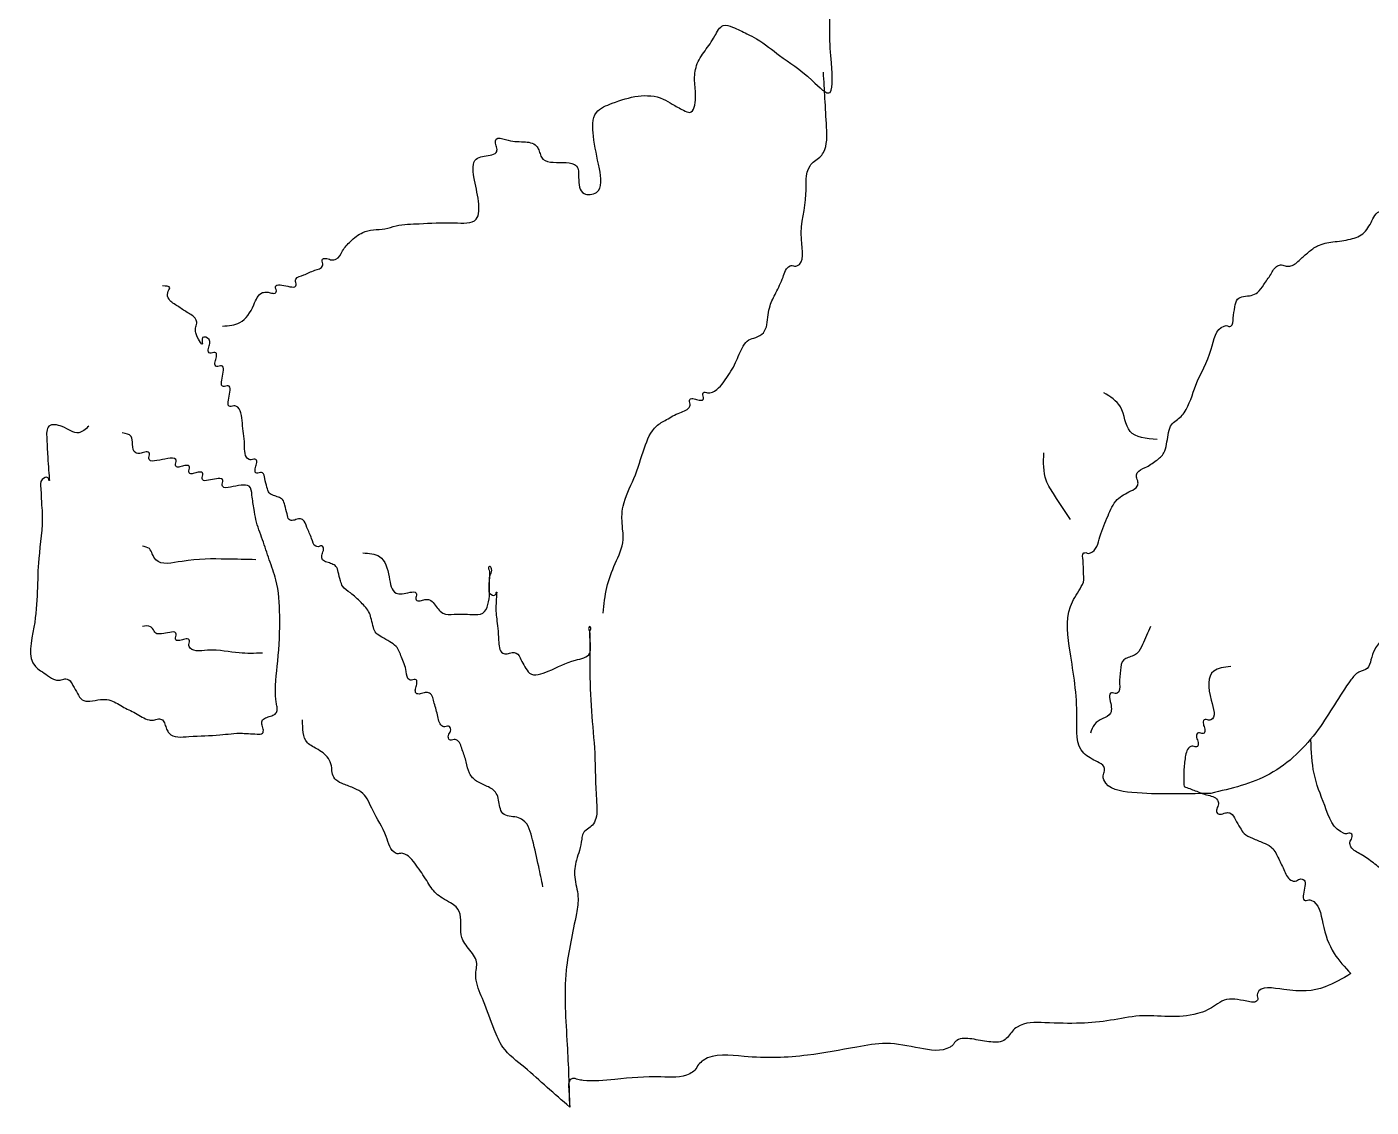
# Model space of a CAD drawing. Extents: x 29.9 to 52.7, y 64.6 to 85.9.
# Drawn here: x 29.9 to 41.99, y 64.64 to 74.36 of the extents above; entities that cross this region are included whole.
import ezdxf

# ---------------------------------------------------------------- set-up
doc = ezdxf.new("R2010")
doc.units = 0
doc.layers.add('Silkscreen_Lines', color=7, linetype='CONTINUOUS')

msp = doc.modelspace()

# ---------------------------------------------------------------- linework, layer by layer
at = {"layer": 'Silkscreen_Lines', "color": 7}
for points, knots in [([(31.660042, 71.670643), (31.716146, 71.674342), (31.84355, 71.682743), (31.936896, 71.832367), (31.983905, 71.971631), (32.062122, 71.977158), (32.097474, 71.966942), (32.140111, 71.960316), (32.148327, 71.99105), (32.136117, 72.008367), (32.139428, 72.046783), (32.208901, 72.035656), (32.252885, 72.02652), (32.320998, 72.015555), (32.326242, 72.052289), (32.315296, 72.070314), (32.324024, 72.113988), (32.407759, 72.128931), (32.47428, 72.173583), (32.558078, 72.188491), (32.566724, 72.232208), (32.55599, 72.25012), (32.559476, 72.281287), (32.605486, 72.28002), (32.639102, 72.260902), (32.70435, 72.271764), (32.739714, 72.356158), (32.814486, 72.439291), (32.907028, 72.514843), (33.019145, 72.540932), (33.122669, 72.538225), (33.253854, 72.588521), (33.471171, 72.589199), (33.686194, 72.609252), (33.975744, 72.583113), (33.965851, 72.828768), (33.924616, 72.974819), (33.901253, 73.165463), (34.002868, 73.200784), (34.061682, 73.205896), (34.127269, 73.219455), (34.133374, 73.275316), (34.112842, 73.309411), (34.120576, 73.378608), (34.247933, 73.328148), (34.346586, 73.333167), (34.474387, 73.319022), (34.507997, 73.253964), (34.519384, 73.211374), (34.54876, 73.152618), (34.646815, 73.139195), (34.739856, 73.146629), (34.866958, 73.125979), (34.861431, 72.991805), (34.874711, 72.838551), (35.090927, 72.862436), (35.04395, 73.137832), (34.995599, 73.334406), (34.980026, 73.605659), (35.196731, 73.686282), (35.388321, 73.75323), (35.588589, 73.742431), (35.713541, 73.661975), (35.786784, 73.622561), (35.898733, 73.566424), (35.925325, 73.745994), (35.902566, 73.867207), (35.915213, 74.024102), (36.002972, 74.152192), (36.08423, 74.259465), (36.145688, 74.395483), (36.273445, 74.354025), (36.364671, 74.306366), (36.513751, 74.233223), (36.707645, 74.067486), (36.889954, 73.965539), (37.140753, 73.701614), (37.148798, 73.922881), (37.137845, 74.045208), (37.10604, 74.436234), (37.194531, 75.113946), (37.260315, 76.02562), (37.162556, 76.682758), (37.103647, 77.038797), (37.146121, 77.174621), (37.144233, 77.302983), (37.088635, 77.379573), (37.045841, 77.436562), (37.005473, 77.485122), (36.999959, 77.538853), (37.013331, 77.577156), (37.010426, 77.62597), (36.969407, 77.662691), (36.923892, 77.693756), (36.883834, 77.73057), (36.878341, 77.77823), (36.888931, 77.817289), (36.886656, 77.898493), (36.835556, 78.007188), (36.779799, 78.148325), (36.704135, 78.25329), (36.694386, 78.360336), (36.717693, 78.43764), (36.714127, 78.521178), (36.667968, 78.581044), (36.624074, 78.637568), (36.570639, 78.715738), (36.551079, 78.837634), (36.568966, 78.980793), (36.525827, 79.090823), (36.521425, 79.182867), (36.537642, 79.240418), (36.531731, 79.315779), (36.437688, 79.354093), (36.367016, 79.41848), (36.259787, 79.487939), (36.240963, 79.619136), (36.211209, 79.771379), (36.188736, 79.861304), (36.089925, 80.056465), (36.123133, 79.92248), (36.031835, 79.953121), (36.0408, 80.020579), (36.040924, 80.079069), (36.044231, 80.123215), (36.04559, 80.141357)], [0, 0, 0, 0, 0.159759, 0.362782, 0.497848, 0.53716, 0.579838, 0.619151, 0.636257, 0.661088, 0.681097, 0.734914, 0.809544, 0.863361, 0.882343, 0.905835, 0.92482, 1.00493, 1.113746, 1.193856, 1.212838, 1.236329, 1.255315, 1.293285, 1.340267, 1.378235, 1.473084, 1.585749, 1.720929, 1.820124, 1.92449, 2.028297, 2.236366, 2.554792, 2.75288, 2.914328, 3.138219, 3.299669, 3.360441, 3.430308, 3.491079, 3.529048, 3.57603, 3.613999, 3.698298, 3.862802, 3.981244, 4.025129, 4.072276, 4.116159, 4.21186, 4.329808, 4.425511, 4.531652, 4.685555, 4.797124, 5.01239, 5.31091, 5.526176, 5.69046, 5.931411, 6.158915, 6.252393, 6.367818, 6.428377, 6.568923, 6.722513, 6.859519, 7.013741, 7.173368, 7.293677, 7.378152, 7.521632, 7.6199, 7.873402, 8.244577, 8.437404, 8.552048, 8.730508, 8.860097, 9.701827, 10.796004, 11.571655, 11.706181, 11.860839, 11.995365, 12.068806, 12.138727, 12.212169, 12.251482, 12.29416, 12.333473, 12.389606, 12.448084, 12.504222, 12.543095, 12.584805, 12.625265, 12.78351, 12.936833, 13.083699, 13.16057, 13.248947, 13.325818, 13.399259, 13.46918, 13.542621, 13.67994, 13.827203, 13.969407, 14.026114, 14.099373, 14.151053, 14.233089, 14.368842, 14.451565, 14.598613, 14.742206, 14.889757, 15.005113, 15.059425, 15.119995, 15.168805, 15.246631, 15.300932, 15.300932, 15.300932, 15.300932]), ([(40.551288, 67.465326), (40.426254, 67.462549), (40.18593, 67.45721), (39.883435, 67.462277), (39.607733, 67.501467), (39.578591, 67.626822), (39.600976, 67.663884), (39.59181, 67.720648), (39.52938, 67.747928), (39.468659, 67.781944), (39.330856, 67.872109), (39.367071, 68.263433), (39.295145, 68.663525), (39.237253, 69.051893), (39.327729, 69.229533), (39.375063, 69.304116), (39.417527, 69.377265), (39.401509, 69.467558), (39.410645, 69.536251), (39.389122, 69.626453), (39.4309, 69.633608), (39.449256, 69.622245), (39.522286, 69.640202), (39.553214, 69.797854), (39.623167, 69.948018), (39.679639, 70.093955), (39.768826, 70.152367), (39.829793, 70.186577), (39.892254, 70.213739), (39.90121, 70.270682), (39.879637, 70.307111), (39.889759, 70.369066), (39.976902, 70.39844), (40.054778, 70.454334), (40.137461, 70.519141), (40.155501, 70.609707), (40.166846, 70.690012), (40.181402, 70.765402), (40.226634, 70.814731), (40.275726, 70.844168), (40.357877, 70.944839), (40.414375, 71.174062), (40.558708, 71.400785), (40.595919, 71.651644), (40.692023, 71.676523), (40.71065, 71.66503), (40.75248, 71.672843), (40.751709, 71.757755), (40.768643, 71.82716), (40.778502, 71.917267), (40.851553, 71.938895), (40.913054, 71.942293), (40.985718, 71.970586), (41.030146, 72.051486), (41.091506, 72.126701), (41.128967, 72.208084), (41.19119, 72.22471), (41.229333, 72.206306), (41.294184, 72.209712), (41.355784, 72.270043), (41.429166, 72.335215), (41.521334, 72.40681), (41.657432, 72.429796), (41.800289, 72.444523), (41.92463, 72.488339), (41.97656, 72.570291), (42.010952, 72.632181), (42.03867, 72.691923), (42.096172, 72.708413), (42.13034, 72.675477), (42.187946, 72.691823), (42.214938, 72.752578), (42.252341, 72.810257), (42.274164, 72.869383), (42.314166, 72.877868), (42.332991, 72.866331), (42.391379, 72.88068), (42.431341, 72.977795), (42.515606, 73.068975), (42.561015, 73.164369), (42.636533, 73.189338), (42.670956, 73.156118), (42.725928, 73.171022), (42.75107, 73.232395), (42.792188, 73.289285), (42.819546, 73.353006), (42.877331, 73.369103), (42.91081, 73.336777), (42.960515, 73.348135), (42.977617, 73.392347), (42.991148, 73.433319), (43.008052, 73.477684), (43.058506, 73.48847), (43.089095, 73.458351), (43.136016, 73.462585), (43.139743, 73.494088), (43.129148, 73.511886), (43.13617, 73.554513), (43.225886, 73.538266), (43.283553, 73.52773), (43.37318, 73.511495), (43.380323, 73.554103), (43.369401, 73.571946), (43.376067, 73.612389), (43.460165, 73.598769), (43.530409, 73.600232), (43.615389, 73.592843), (43.698839, 73.587036), (43.774687, 73.582708), (43.86993, 73.58076), (43.885872, 73.676138), (43.883941, 73.752862), (43.905962, 73.838634), (43.975491, 73.876032), (44.034021, 73.912129), (44.093065, 73.934127), (44.101394, 73.974294), (44.090313, 73.992624), (44.096178, 74.028557), (44.161126, 74.03217), (44.211626, 74.054199), (44.281001, 74.061611), (44.2862, 74.116439), (44.264883, 74.15172), (44.286737, 74.262709), (44.595954, 74.150711), (44.849163, 74.207691), (45.082733, 74.197824), (45.177138, 74.193837)], [0, 0, 0, 0, 0.369027, 0.709299, 0.985517, 1.023487, 1.070469, 1.108437, 1.180089, 1.253785, 1.325437, 1.654744, 2.246295, 2.65638, 2.74602, 2.836532, 2.92553, 2.987358, 3.097442, 3.166417, 3.1854, 3.208891, 3.227877, 3.397415, 3.59982, 3.766655, 3.838307, 3.912003, 3.983653, 4.021623, 4.068604, 4.106573, 4.192031, 4.31057, 4.408361, 4.490077, 4.576428, 4.656545, 4.712677, 4.771155, 4.827291, 5.096774, 5.449255, 5.688372, 5.707355, 5.730846, 5.749832, 5.822605, 5.925601, 5.998372, 6.059145, 6.129013, 6.189785, 6.281284, 6.392708, 6.490327, 6.527123, 6.571914, 6.612726, 6.713591, 6.814238, 6.913592, 7.056387, 7.215983, 7.353999, 7.42565, 7.499345, 7.570997, 7.612028, 7.655853, 7.696884, 7.768536, 7.842232, 7.913883, 7.932866, 7.956358, 7.975342, 8.103258, 8.23233, 8.360246, 8.401277, 8.445102, 8.486134, 8.548716, 8.631707, 8.702925, 8.743956, 8.787782, 8.828813, 8.872698, 8.919846, 8.96373, 9.004761, 9.048587, 9.089618, 9.1086, 9.132092, 9.151077, 9.222832, 9.322338, 9.394093, 9.413075, 9.436567, 9.455552, 9.520947, 9.623432, 9.697007, 9.770584, 9.873069, 9.93846, 10.016589, 10.110278, 10.188409, 10.260061, 10.333757, 10.405409, 10.424391, 10.447883, 10.466868, 10.521825, 10.602234, 10.657188, 10.695156, 10.742138, 10.780108, 10.997353, 11.404905, 11.681379, 11.681379, 11.681379, 11.681379]), ([(35.084374, 69.087376), (35.092646, 69.165155), (35.108974, 69.318682), (35.188546, 69.532967), (35.272087, 69.69813), (35.261149, 69.843423), (35.250024, 69.943076), (35.267573, 70.107284), (35.374395, 70.304475), (35.444284, 70.550204), (35.523886, 70.756442), (35.664988, 70.832701), (35.759097, 70.890608), (35.859276, 70.917956), (35.87102, 70.970501), (35.860161, 70.988536), (35.863598, 71.019745), (35.910312, 71.017835), (35.940524, 71.001818), (35.98739, 70.99976), (35.990492, 71.031295), (35.980841, 71.048153), (35.981752, 71.073158), (36.005912, 71.075921), (36.024043, 71.067295), (36.101312, 71.074529), (36.188765, 71.188531), (36.280062, 71.333066), (36.324276, 71.465861), (36.389304, 71.55203), (36.463963, 71.565292), (36.532904, 71.603543), (36.564494, 71.686113), (36.564889, 71.769245), (36.58758, 71.867629), (36.643338, 71.978503), (36.701641, 72.091416), (36.731311, 72.203916), (36.787108, 72.217158), (36.805968, 72.205427), (36.904103, 72.230225), (36.831406, 72.547722), (36.933797, 72.788356), (36.89735, 73.062942), (36.983906, 73.157549), (37.035142, 73.184393), (37.103962, 73.280112), (37.094433, 73.473523), (37.081777, 73.709516), (37.071676, 73.874985), (37.066881, 73.953531)], [0, 0, 0, 0, 0.233313, 0.460531, 0.687465, 0.767053, 0.892755, 0.988711, 1.257274, 1.549123, 1.771732, 1.878936, 2.014475, 2.122451, 2.141433, 2.164924, 2.18391, 2.221879, 2.268861, 2.30683, 2.325812, 2.349304, 2.368289, 2.386685, 2.409082, 2.42949, 2.610902, 2.790157, 2.955246, 3.03077, 3.094662, 3.176104, 3.254941, 3.345113, 3.425868, 3.555542, 3.710777, 3.829692, 3.848674, 3.872165, 3.891151, 4.132706, 4.543513, 4.800775, 4.857497, 4.916896, 4.972008, 5.199994, 5.46027, 5.695462, 5.695462, 5.695462, 5.695462]), ([(34.54369, 66.624261), (34.530903, 66.685779), (34.50134, 66.828001), (34.456161, 67.024518), (34.411155, 67.209802), (34.305028, 67.254135), (34.242406, 67.256834), (34.176614, 67.278367), (34.151848, 67.341941), (34.146776, 67.40408), (34.124581, 67.481657), (34.042052, 67.533592), (33.946414, 67.564896), (33.871182, 67.644492), (33.857068, 67.753748), (33.81778, 67.8485), (33.793041, 67.940281), (33.741964, 67.951586), (33.723717, 67.940702), (33.692298, 67.944451), (33.688377, 67.991863), (33.716871, 68.020155), (33.71296, 68.067572), (33.681522, 68.071305), (33.663352, 68.06048), (33.612908, 68.071077), (33.600029, 68.173193), (33.565756, 68.260349), (33.548671, 68.366639), (33.480062, 68.376946), (33.445805, 68.357086), (33.394502, 68.358713), (33.39334, 68.410538), (33.410479, 68.441876), (33.412183, 68.488373), (33.380936, 68.49179), (33.363142, 68.481109), (33.318595, 68.489524), (33.317179, 68.59042), (33.273033, 68.678222), (33.23816, 68.785323), (33.16021, 68.831073), (33.100694, 68.868605), (33.037434, 68.900053), (33.015967, 68.964268), (33.001255, 69.024677), (32.979736, 69.109035), (32.904902, 69.186006), (32.825512, 69.264049), (32.740567, 69.312269), (32.718578, 69.38791), (32.702988, 69.446631), (32.690015, 69.510377), (32.641796, 69.531696), (32.601276, 69.544643), (32.555721, 69.561138), (32.55156, 69.610965), (32.56959, 69.643655), (32.571088, 69.689859), (32.539895, 69.693322), (32.521988, 69.682591), (32.478281, 69.69125), (32.463112, 69.774749), (32.419814, 69.842838), (32.400125, 69.930308), (32.338687, 69.938933), (32.303571, 69.918351), (32.248792, 69.923491), (32.240796, 69.992139), (32.221825, 70.046696), (32.209449, 70.111213), (32.16134, 70.13256), (32.119967, 70.14486), (32.071807, 70.166155), (32.059721, 70.230973), (32.039291, 70.284026), (32.035531, 70.34862), (31.999392, 70.354327), (31.981771, 70.343841), (31.950448, 70.347175), (31.952401, 70.393927), (31.968454, 70.424182), (31.970365, 70.470885), (31.939141, 70.474326), (31.921167, 70.463463), (31.856232, 70.477882), (31.864377, 70.640517), (31.835888, 70.769364), (31.830966, 70.938724), (31.75946, 70.955477), (31.741281, 70.944332), (31.704595, 70.949644), (31.715527, 71.017643), (31.72467, 71.062018), (31.735734, 71.130121), (31.698837, 71.135262), (31.681326, 71.124655), (31.644424, 71.129794), (31.655503, 71.197914), (31.664573, 71.242219), (31.675678, 71.310384), (31.638736, 71.315448), (31.621359, 71.305077), (31.589966, 71.308378), (31.591963, 71.355154), (31.607966, 71.385367), (31.609977, 71.432169), (31.578551, 71.435411), (31.561303, 71.425256), (31.529896, 71.428577), (31.531714, 71.474697), (31.548641, 71.508137), (31.547965, 71.561501), (31.461792, 71.58912), (31.497905, 71.454078), (31.415919, 71.592256), (31.415131, 71.651957), (31.43305, 71.691916), (31.416271, 71.75419), (31.337798, 71.791368), (31.260275, 71.849835), (31.179515, 71.893164), (31.155413, 71.96555), (31.205983, 72.028278), (31.151552, 72.030052), (31.119358, 72.031101)], [0, 0, 0, 0, 0.18719, 0.432758, 0.631024, 0.691796, 0.761664, 0.822437, 0.883932, 0.95, 1.01383, 1.115942, 1.222521, 1.317966, 1.424346, 1.540017, 1.643831, 1.662813, 1.686305, 1.70529, 1.746321, 1.790146, 1.831176, 1.850158, 1.873649, 1.892635, 1.992962, 2.117091, 2.217416, 2.255386, 2.302368, 2.340337, 2.378306, 2.425288, 2.463257, 2.482239, 2.505731, 2.524716, 2.605224, 2.741348, 2.848979, 2.920198, 3.003189, 3.065772, 3.120539, 3.196127, 3.256218, 3.377397, 3.506155, 3.597508, 3.652464, 3.732873, 3.787827, 3.831712, 3.87886, 3.922745, 3.960713, 4.007694, 4.045662, 4.064645, 4.088135, 4.107119, 4.187232, 4.296048, 4.376158, 4.414128, 4.461109, 4.499079, 4.554035, 4.634443, 4.689396, 4.73328, 4.780428, 4.824313, 4.879269, 4.959678, 5.014632, 5.033615, 5.057106, 5.076091, 5.11406, 5.161042, 5.199011, 5.217993, 5.241485, 5.26047, 5.402237, 5.596423, 5.759314, 5.778297, 5.801788, 5.820774, 5.87459, 5.94922, 6.003035, 6.022017, 6.045508, 6.064494, 6.118311, 6.192941, 6.246758, 6.26574, 6.289231, 6.308217, 6.346186, 6.393168, 6.431137, 6.45012, 6.473611, 6.492597, 6.530566, 6.577547, 6.615517, 6.676083, 6.730395, 6.845754, 6.886566, 6.931356, 6.968152, 7.067884, 7.169093, 7.268823, 7.329658, 7.376688, 7.44478, 7.44478, 7.44478, 7.44478]), ([(40.07068, 70.649351), (39.972167, 70.656621), (39.782652, 70.670606), (39.776307, 70.956113), (39.648061, 71.03446), (39.590072, 71.069885)], [0, 0, 0, 0, 0.25626, 0.492979, 0.68836, 0.68836, 0.68836, 0.68836]), ([(48.841774, 70.949733), (48.739163, 70.958977), (48.543916, 70.976566), (48.291511, 70.948834), (48.06279, 70.890733), (48.044167, 70.75051), (48.065914, 70.673692), (48.068367, 70.583622), (48.021757, 70.517749), (48.002075, 70.435421), (47.99987, 70.339001), (48.002242, 70.231974), (47.992915, 70.130849), (47.938447, 70.010007), (47.741845, 70.079245), (47.583266, 70.162948), (47.449205, 70.291198), (47.336892, 70.293136), (47.279739, 70.277632), (47.201818, 70.283199), (47.173352, 70.370368), (47.14734, 70.449398), (47.086377, 70.586645), (46.794911, 70.500832), (46.683677, 70.255357), (46.635927, 70.012689), (46.515899, 69.971919), (46.483643, 70.003469), (46.438297, 69.998559), (46.432332, 69.968774), (46.44123, 69.949447), (46.43796, 69.899666), (46.360257, 69.771048), (46.396311, 69.90771), (46.299143, 69.872373), (46.314773, 69.800585), (46.298278, 69.702661), (46.194747, 69.72858), (46.18839, 69.790212), (46.208442, 69.825878), (46.203171, 69.881165), (46.139753, 69.891921), (46.074601, 69.863479), (45.958787, 69.989797), (45.901788, 70.156493), (45.677501, 70.314788), (45.496577, 70.281599), (45.355098, 70.293235), (45.297193, 70.296907), (45.201776, 70.293878), (45.203408, 70.133875), (45.209895, 70.022639), (45.215256, 69.870318), (45.134552, 69.857959), (45.101515, 69.876979), (45.054471, 69.878212), (45.052539, 69.845686), (45.065135, 69.827652), (45.035062, 69.749405), (44.811741, 69.805977), (44.632178, 69.788271), (44.395445, 69.767311), (44.324852, 69.930437), (44.27431, 70.05575), (44.103103, 70.089896), (44.090125, 70.027769), (44.101219, 70.009435), (44.096095, 69.978018), (44.055, 69.965652), (44.01561, 69.952067), (43.959994, 69.928694), (43.965324, 69.842837), (43.988171, 69.772763), (43.983195, 69.639719), (43.757923, 69.647623), (43.59901, 69.619702), (43.383174, 69.625064), (43.363796, 69.526178), (43.385096, 69.490193), (43.380119, 69.441184), (43.334926, 69.424335), (43.293806, 69.411956), (43.226824, 69.378215), (43.222645, 69.237178), (43.161499, 69.124882), (43.171775, 68.97399), (43.113687, 68.961599), (43.095763, 68.972427), (43.06458, 68.968953), (43.066007, 68.922629), (43.084369, 68.890557), (43.077591, 68.823706), (42.963324, 68.84829), (42.878585, 68.838683), (42.749496, 68.835987), (42.688487, 68.955987), (42.588256, 69.048523), (42.505137, 69.147419), (42.390135, 69.16573), (42.322214, 69.196634), (42.232618, 69.188824), (42.22869, 69.232254), (42.243739, 69.249999), (42.221542, 69.2917), (42.199489, 69.14574), (42.192027, 69.083861), (42.179808, 68.949959), (42.102873, 68.860128), (42.023031, 68.770079), (41.993894, 68.674376), (41.971805, 68.57734), (41.871985, 68.56277), (41.719025, 68.369918), (41.535818, 68.011348), (41.114783, 67.596187), (40.735194, 67.508035), (40.551288, 67.465326)], [0, 0, 0, 0, 0.304239, 0.578906, 0.809803, 0.87887, 0.976005, 1.052113, 1.137701, 1.20942, 1.303041, 1.42696, 1.527464, 1.616645, 1.769058, 2.02062, 2.218015, 2.274723, 2.347981, 2.399661, 2.487431, 2.581727, 2.669497, 2.892589, 3.244492, 3.49853, 3.539561, 3.583387, 3.624418, 3.642814, 3.665211, 3.685618, 3.800975, 3.855287, 3.915856, 3.977782, 4.064738, 4.148716, 4.186685, 4.233667, 4.271636, 4.330814, 4.388982, 4.472538, 4.770491, 4.943901, 5.235687, 5.289989, 5.367814, 5.416623, 5.547768, 5.714779, 5.845925, 5.883894, 5.930876, 5.968845, 5.988855, 6.013689, 6.030792, 6.219743, 6.505767, 6.694719, 6.811094, 6.989839, 7.1215, 7.140482, 7.163973, 7.182959, 7.226844, 7.273992, 7.317877, 7.389631, 7.489138, 7.560895, 7.737779, 7.986718, 8.177106, 8.215076, 8.262058, 8.300026, 8.343911, 8.391057, 8.434942, 8.555743, 8.751808, 8.872609, 8.891591, 8.915082, 8.934068, 8.972037, 9.019019, 9.056988, 9.137975, 9.277192, 9.358182, 9.489915, 9.630911, 9.784005, 9.852203, 9.96701, 10.031736, 10.05368, 10.080555, 10.094253, 10.168102, 10.305141, 10.401885, 10.533414, 10.655526, 10.754932, 10.83936, 10.920817, 11.020721, 11.554983, 12.148665, 12.70662, 12.70662, 12.70662, 12.70662]), ([(30.458524, 70.769504), (30.427845, 70.742381), (30.352852, 70.676078), (30.241762, 70.772243), (30.072837, 70.79888), (30.080332, 70.626265), (30.088129, 70.482311), (30.093611, 70.399667), (30.106421, 70.250467), (30.089273, 70.324294), (30.013653, 70.28413), (30.029418, 70.19101), (30.028603, 70.092707), (30.050931, 69.882335), (29.98043, 69.503495), (30.010977, 69.078081), (29.893521, 68.667246), (30.028076, 68.564284), (30.088564, 68.526977), (30.143032, 68.484706), (30.201064, 68.48167), (30.238804, 68.499622), (30.290581, 68.488103), (30.315587, 68.426075), (30.355641, 68.370483), (30.39022, 68.295563), (30.478826, 68.291731), (30.554221, 68.311667), (30.660901, 68.312327), (30.756568, 68.240442), (30.881023, 68.192653), (30.96583, 68.126943), (31.042105, 68.121031), (31.079575, 68.138871), (31.125944, 68.130272), (31.142968, 68.086491), (31.155033, 68.044917), (31.199928, 67.960492), (31.404781, 67.9848), (31.608842, 67.981574), (31.789798, 68.011866), (31.903186, 68.000983), (31.957876, 68.001048), (32.026752, 67.993826), (32.030153, 68.049637), (32.010592, 68.083372), (32.015118, 68.132967), (32.060586, 68.149446), (32.101045, 68.162737), (32.143649, 68.180218), (32.157413, 68.223651), (32.145868, 68.263584), (32.126863, 68.407156), (32.166807, 68.675303), (32.180636, 69.034229), (32.164832, 69.346944), (32.078076, 69.566691), (32.024043, 69.748752), (31.962334, 69.894822), (31.943272, 70.033893), (31.92557, 70.126304), (31.918263, 70.243089), (31.813122, 70.238744), (31.750449, 70.222531), (31.661738, 70.207341), (31.654595, 70.249941), (31.665377, 70.267648), (31.660182, 70.304486), (31.592101, 70.29345), (31.54778, 70.284362), (31.47962, 70.273261), (31.474555, 70.310202), (31.484926, 70.327579), (31.481625, 70.358972), (31.434848, 70.356977), (31.404636, 70.340972), (31.357832, 70.33896), (31.354596, 70.370388), (31.36473, 70.38763), (31.361495, 70.419061), (31.31469, 70.417051), (31.28447, 70.401037), (31.237718, 70.399067), (31.234369, 70.430406), (31.244907, 70.447969), (31.237907, 70.490683), (31.148164, 70.47436), (31.090552, 70.463889), (31.000816, 70.44757), (30.993808, 70.490276), (31.004363, 70.507855), (31.000943, 70.539127), (30.954775, 70.537713), (30.921793, 70.519077), (30.858763, 70.527123), (30.84715, 70.602934), (30.852442, 70.692279), (30.791721, 70.703411), (30.758903, 70.709428)], [0, 0, 0, 0, 0.109657, 0.268057, 0.387782, 0.502424, 0.680883, 0.810473, 0.879484, 0.906369, 0.959865, 1.041703, 1.169388, 1.26175, 1.672949, 2.291351, 2.646498, 2.705704, 2.782269, 2.863688, 2.9045, 2.949291, 2.986089, 3.048674, 3.131664, 3.202884, 3.27195, 3.369086, 3.445195, 3.579853, 3.712445, 3.848199, 3.889011, 3.933801, 3.970598, 4.014482, 4.061629, 4.105513, 4.2857, 4.565995, 4.769767, 4.824069, 4.901894, 4.950705, 4.988673, 5.035655, 5.073623, 5.117506, 5.164654, 5.208538, 5.24558, 5.2887, 5.331819, 5.679645, 6.090099, 6.41577, 6.604652, 6.795044, 6.9857, 7.079073, 7.208283, 7.292686, 7.364443, 7.46395, 7.535704, 7.554687, 7.578178, 7.597164, 7.65098, 7.725609, 7.779425, 7.798407, 7.821898, 7.840884, 7.878854, 7.925836, 7.963805, 7.982787, 8.006278, 8.025264, 8.063233, 8.110215, 8.148184, 8.167167, 8.190658, 8.209644, 8.281398, 8.380905, 8.452659, 8.471642, 8.495133, 8.514119, 8.552088, 8.59907, 8.637039, 8.71839, 8.791425, 8.877327, 8.877327, 8.877327, 8.877327]), ([(39.289691, 69.928441), (39.242357, 70.000922), (39.166949, 70.116391), (39.041874, 70.305411), (39.046527, 70.443987), (39.049388, 70.529201)], [0, 0, 0, 0, 0.261373, 0.41639, 0.663935, 0.663935, 0.663935, 0.663935]), ([(31.960423, 69.567986), (31.871572, 69.569765), (31.646809, 69.574265), (31.374229, 69.578974), (31.084541, 69.508157), (31.028449, 69.616916), (31.006515, 69.678007), (30.962973, 69.684552), (30.939131, 69.688136)], [0, 0, 0, 0, 0.262878, 0.66499, 0.902185, 0.961855, 1.016644, 1.082953, 1.082953, 1.082953, 1.082953]), ([(32.921639, 69.62806), (32.977785, 69.624585), (33.107424, 69.616561), (33.163117, 69.435066), (33.178704, 69.264707), (33.285432, 69.258036), (33.33528, 69.27325), (33.402367, 69.283149), (33.407526, 69.24633), (33.397108, 69.228844), (33.400489, 69.198293), (33.44395, 69.196444), (33.478604, 69.211394), (33.530155, 69.212475), (33.56692, 69.169969), (33.597629, 69.124158), (33.651968, 69.070402), (33.768619, 69.079063), (33.879533, 69.077389), (34.011745, 69.068539), (34.054474, 69.169588), (34.065932, 69.270884), (34.058713, 69.362609), (34.068807, 69.438205), (34.090932, 69.473812), (34.066795, 69.516889), (34.049169, 69.492799), (34.060136, 69.472448), (34.065384, 69.438194), (34.05689, 69.385561), (34.058341, 69.326526), (34.05015, 69.263395), (34.114833, 69.232369), (34.13131, 69.30581), (34.115271, 69.131645), (34.126713, 69.042004), (34.145723, 68.876586), (34.148393, 68.729215), (34.225224, 68.715987), (34.261489, 68.737691), (34.318498, 68.728773), (34.345484, 68.665777), (34.380364, 68.607123), (34.435569, 68.505309), (34.642003, 68.577267), (34.775321, 68.659226), (34.967461, 68.689362), (34.972472, 68.786309), (34.969637, 68.844869), (34.961994, 68.897326), (34.967155, 68.932072), (34.978137, 68.951147), (34.964225, 68.973081), (34.950288, 68.951146), (34.961412, 68.932072), (34.967684, 68.882009), (34.962846, 68.807045), (34.964645, 68.706891), (34.963159, 68.506149), (34.975016, 68.212446), (35.017263, 67.812372), (35.013248, 67.492345), (35.036767, 67.270124), (34.988593, 67.159942), (34.900209, 67.129385), (34.891167, 67.034774), (34.875114, 66.955249), (34.833904, 66.84593), (34.818661, 66.702591), (34.871156, 66.545421), (34.825386, 66.261507), (34.714966, 65.827202), (34.765048, 65.238063), (34.778059, 64.828524), (34.783993, 64.641754)], [0, 0, 0, 0, 0.154833, 0.3575, 0.515073, 0.568889, 0.64352, 0.697337, 0.716319, 0.73981, 0.758796, 0.795592, 0.840383, 0.881197, 0.937329, 0.995807, 1.051944, 1.154739, 1.317114, 1.413815, 1.502999, 1.603503, 1.727422, 1.777176, 1.826929, 1.855424, 1.869672, 1.89455, 1.919426, 1.973728, 2.051553, 2.100364, 2.153857, 2.180741, 2.249753, 2.422312, 2.613342, 2.737348, 2.775317, 2.822299, 2.860268, 2.931919, 3.005615, 3.077266, 3.245651, 3.509998, 3.653234, 3.702044, 3.77987, 3.834173, 3.859051, 3.883927, 3.898175, 3.912424, 3.937301, 3.962177, 4.062303, 4.16243, 4.262559, 4.664534, 5.044046, 5.46577, 5.631507, 5.699953, 5.812019, 5.865321, 5.96844, 6.059975, 6.213718, 6.390471, 6.544214, 7.063206, 7.73328, 8.29507, 8.29507, 8.29507, 8.29507]), ([(32.020499, 68.72692), (31.949068, 68.724859), (31.779158, 68.719956), (31.5908, 68.77205), (31.370959, 68.733697), (31.353961, 68.807812), (31.364873, 68.825789), (31.36142, 68.857014), (31.314721, 68.855104), (31.284469, 68.839061), (31.237704, 68.837075), (31.234397, 68.868462), (31.244781, 68.88585), (31.239657, 68.922739), (31.172257, 68.912335), (31.123992, 68.89964), (31.05314, 68.89662), (31.038336, 68.942556), (31.001528, 68.977819), (30.965964, 68.971781), (30.939131, 68.967226)], [0, 0, 0, 0, 0.20916, 0.497517, 0.665425, 0.684407, 0.707899, 0.726884, 0.764854, 0.811836, 0.849805, 0.868787, 0.892279, 0.911264, 0.965081, 1.039711, 1.093528, 1.142872, 1.167043, 1.241318, 1.241318, 1.241318, 1.241318]), ([(40.010604, 68.967226), (39.998282, 68.939796), (39.973639, 68.884936), (39.936508, 68.804722), (39.907125, 68.733375), (39.853033, 68.702407), (39.810856, 68.689478), (39.748424, 68.661846), (39.73597, 68.55876), (39.729017, 68.472594), (39.736239, 68.369874), (39.689262, 68.360912), (39.671349, 68.371837), (39.634652, 68.366519), (39.644638, 68.29949), (39.658968, 68.249858), (39.657142, 68.169351), (39.575055, 68.139221), (39.497142, 68.094178), (39.478843, 68.03491), (39.46992, 68.00601)], [0, 0, 0, 0, 0.089948, 0.179895, 0.269095, 0.309183, 0.361413, 0.403889, 0.503701, 0.625581, 0.712541, 0.731524, 0.755016, 0.774, 0.827817, 0.902447, 0.956264, 1.041197, 1.132817, 1.220009, 1.220009, 1.220009, 1.220009]), ([(40.731517, 68.606768), (40.672803, 68.599956), (40.516242, 68.581791), (40.530639, 68.34654), (40.608342, 68.138425), (40.530428, 68.12044), (40.512505, 68.131374), (40.481265, 68.127916), (40.483184, 68.081218), (40.499217, 68.050978), (40.501223, 68.00418), (40.469796, 68.000943), (40.452554, 68.011078), (40.421124, 68.007842), (40.423129, 67.96104), (40.439166, 67.930805), (40.441074, 67.884093), (40.40986, 67.880664), (40.391851, 67.891488), (40.340226, 67.880266), (40.317915, 67.780807), (40.307498, 67.664714), (40.309766, 67.574031), (40.310983, 67.525403)], [0, 0, 0, 0, 0.158154, 0.421719, 0.59865, 0.617632, 0.641123, 0.660109, 0.698077, 0.745059, 0.783027, 0.802009, 0.825501, 0.844486, 0.882456, 0.929439, 0.967407, 0.986389, 1.00988, 1.028866, 1.133619, 1.257992, 1.401812, 1.401812, 1.401812, 1.401812]), ([(34.783993, 64.641754), (34.716144, 64.700828), (34.580446, 64.818976), (34.383713, 65.000493), (34.185739, 65.145723), (34.089426, 65.370394), (34.021938, 65.573465), (33.94575, 65.735818), (33.935786, 65.843734), (33.949314, 65.902634), (33.947799, 65.968769), (33.908567, 66.027305), (33.86355, 66.082664), (33.811365, 66.149324), (33.801364, 66.246629), (33.811175, 66.347987), (33.778431, 66.441788), (33.704905, 66.483298), (33.64321, 66.519333), (33.559681, 66.574902), (33.494683, 66.689977), (33.407948, 66.812707), (33.330283, 66.920508), (33.260786, 66.927419), (33.241395, 66.917671), (33.16893, 66.941352), (33.134073, 67.121154), (33.017073, 67.27598), (32.955256, 67.45692), (32.840605, 67.513067), (32.758866, 67.545339), (32.680002, 67.57593), (32.64449, 67.636114), (32.645115, 67.700732), (32.620257, 67.789063), (32.531785, 67.859757), (32.380453, 67.92457), (32.380758, 68.047149), (32.380955, 68.12616)], [0, 0, 0, 0, 0.269514, 0.539029, 0.80835, 0.984613, 1.257902, 1.456258, 1.515135, 1.57839, 1.637269, 1.707102, 1.78285, 1.854332, 1.955595, 2.063555, 2.164661, 2.227245, 2.310235, 2.381455, 2.524366, 2.693018, 2.853751, 2.874157, 2.896552, 2.914951, 3.090459, 3.356603, 3.533743, 3.62014, 3.726323, 3.802911, 3.865418, 3.920807, 3.9955, 4.131285, 4.246943, 4.456694, 4.456694, 4.456694, 4.456694]), ([(42.714024, 66.023501), (42.695371, 66.064664), (42.658065, 66.14699), (42.596735, 66.26148), (42.565345, 66.380217), (42.473742, 66.405178), (42.41871, 66.42641), (42.35667, 66.430279), (42.345091, 66.462657), (42.35056, 66.482671), (42.357339, 66.512634), (42.334368, 66.547208), (42.324648, 66.590317), (42.298024, 66.629382), (42.251831, 66.631972), (42.215099, 66.616626), (42.168451, 66.618802), (42.144092, 66.659636), (42.134124, 66.702761), (42.102186, 66.773698), (42.014632, 66.839463), (41.9143, 66.915261), (41.818794, 66.955276), (41.796563, 67.028003), (41.827682, 67.059644), (41.823129, 67.106249), (41.791844, 67.110162), (41.773379, 67.099013), (41.655539, 67.13039), (41.576095, 67.366193), (41.464755, 67.636983), (41.456532, 67.843064), (41.452427, 67.945934)], [0, 0, 0, 0, 0.134616, 0.269232, 0.403311, 0.454389, 0.539287, 0.593473, 0.611991, 0.633551, 0.655112, 0.701464, 0.747816, 0.791114, 0.829984, 0.874142, 0.913013, 0.9561, 1.002833, 1.048621, 1.185232, 1.318848, 1.434298, 1.475328, 1.519152, 1.560183, 1.579165, 1.602656, 1.62164, 1.92725, 2.231785, 2.535312, 2.535312, 2.535312, 2.535312]), ([(40.310983, 67.525403), (40.345346, 67.513503), (40.414073, 67.489704), (40.509379, 67.448561), (40.606538, 67.433745), (40.625909, 67.365097), (40.603263, 67.330793), (40.602894, 67.277569), (40.654943, 67.275665), (40.689234, 67.295523), (40.746767, 67.287165), (40.773876, 67.220882), (40.812804, 67.163333), (40.851632, 67.093436), (40.933365, 67.057868), (41.014642, 67.025525), (41.108976, 66.985188), (41.157585, 66.885416), (41.208569, 66.785169), (41.242937, 66.689991), (41.315319, 66.667842), (41.348006, 66.700057), (41.405857, 66.689396), (41.398528, 66.618678), (41.387394, 66.571509), (41.376868, 66.504074), (41.413488, 66.498683), (41.431781, 66.509947), (41.526757, 66.485708), (41.558316, 66.260979), (41.635305, 66.032484), (41.757721, 65.902049), (41.812882, 65.843274)], [0, 0, 0, 0, 0.108213, 0.216427, 0.323927, 0.359107, 0.408105, 0.447575, 0.485543, 0.532525, 0.570495, 0.641715, 0.724705, 0.787289, 0.873685, 0.979869, 1.056456, 1.170935, 1.293148, 1.407625, 1.448657, 1.492482, 1.533513, 1.58733, 1.66196, 1.715775, 1.734758, 1.75825, 1.777234, 2.012067, 2.300643, 2.537325, 2.537325, 2.537325, 2.537325]), ([(41.812882, 65.843274), (41.735357, 65.797482), (41.5476, 65.686579), (41.289741, 65.675082), (40.986731, 65.740886), (40.966616, 65.641037), (40.979953, 65.622422), (40.962904, 65.574195), (40.862485, 65.59781), (40.775363, 65.614723), (40.669948, 65.612953), (40.596969, 65.558211), (40.520239, 65.511701), (40.379728, 65.46185), (40.170286, 65.450964), (39.908183, 65.476089), (39.64894, 65.416552), (39.362828, 65.389871), (39.08898, 65.400295), (38.85909, 65.408846), (38.76368, 65.327066), (38.734156, 65.27852), (38.670954, 65.219725), (38.543524, 65.22786), (38.414468, 65.255909), (38.294757, 65.268225), (38.245842, 65.22399), (38.2325, 65.198142), (38.138421, 65.13399), (37.916406, 65.172229), (37.646129, 65.233443), (37.30584, 65.171508), (36.882525, 65.091229), (36.43513, 65.075247), (36.064645, 65.135068), (35.940309, 65.025317), (35.913641, 64.973807), (35.80821, 64.898515), (35.547188, 64.926226), (35.23637, 64.895602), (34.982111, 64.870259), (34.857525, 64.88822), (34.815261, 64.907366), (34.765674, 64.873305), (34.77767, 64.800133), (34.779102, 64.72301), (34.782363, 64.668839), (34.783993, 64.641754)], [0, 0, 0, 0, 0.261534, 0.633401, 0.87374, 0.89375, 0.918584, 0.935686, 1.031775, 1.142246, 1.238335, 1.326746, 1.409834, 1.507977, 1.769996, 2.030849, 2.293206, 2.562191, 2.88578, 3.138531, 3.194663, 3.253141, 3.309278, 3.443804, 3.598463, 3.732989, 3.761351, 3.791049, 3.818606, 4.09424, 4.398464, 4.664873, 5.113849, 5.685882, 6.054497, 6.11122, 6.170618, 6.22573, 6.487343, 6.902236, 7.189273, 7.236855, 7.284438, 7.316124, 7.395633, 7.476382, 7.55713, 7.55713, 7.55713, 7.55713])]:
    msp.add_open_spline(points, degree=3, knots=knots, dxfattribs=at)

doc.saveas('drawing.dxf')
